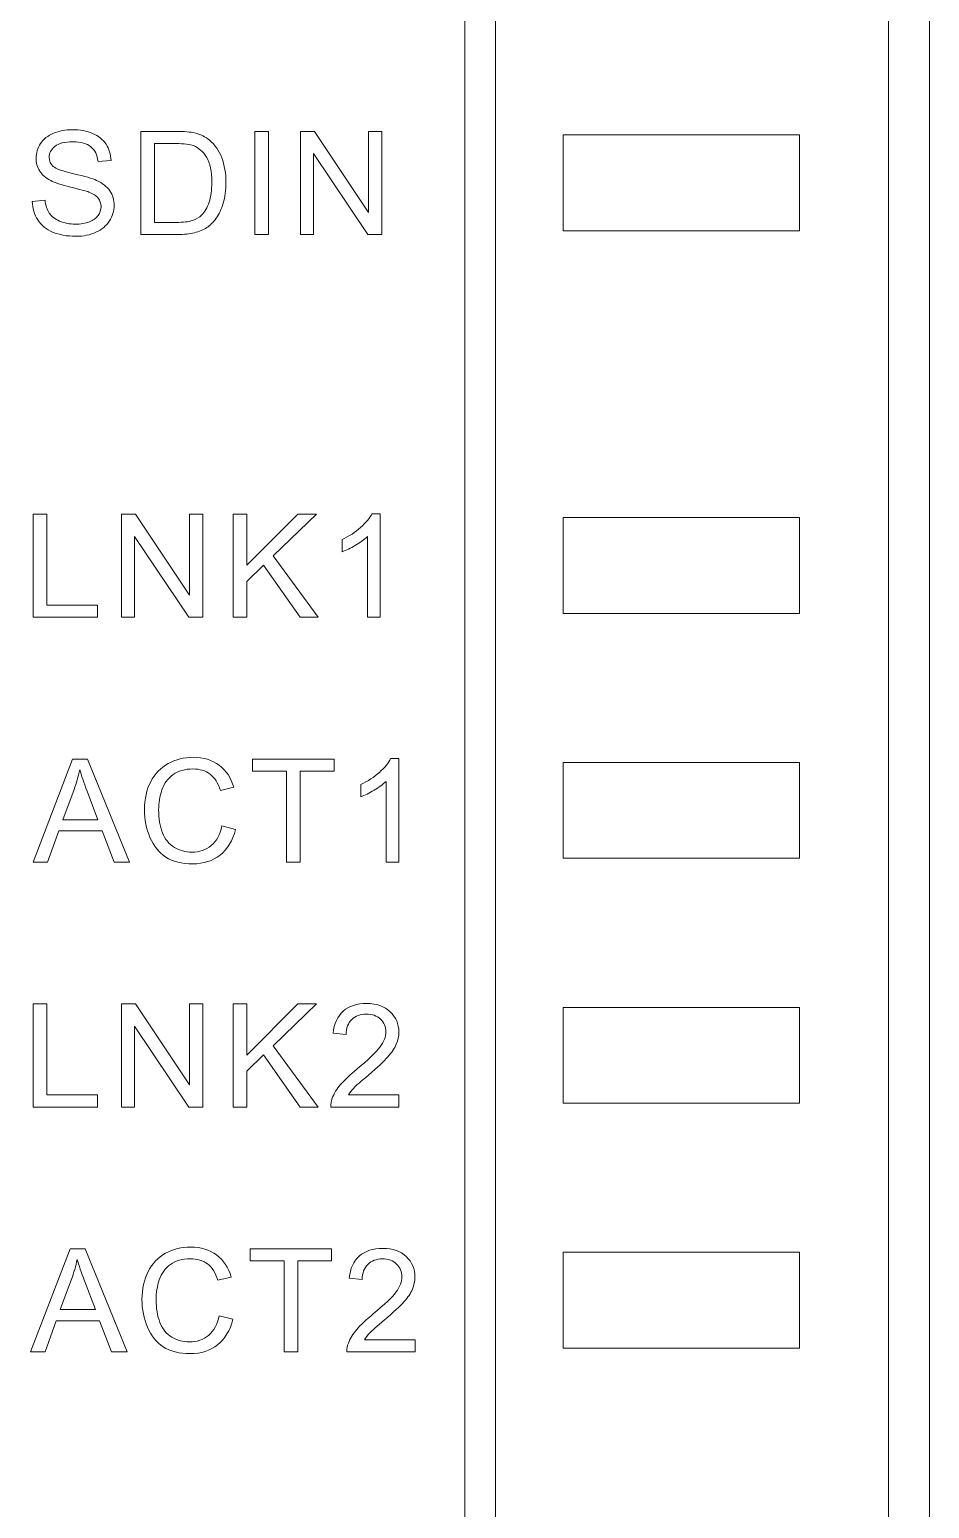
# Model space of a CAD drawing. Header units: millimetres. Extents: x 33157 to 59611, y -29750 to 1750.
# Drawn here: x 54138.01 to 54155.65, y 1601.92 to 1630.91 of the extents above; entities that cross this region are included whole.
import ezdxf

# ---------------------------------------------------------------- set-up
doc = ezdxf.new("R2010")
doc.units = ezdxf.units.MM
doc.layers.get('0').update_dxf_attribs({"lineweight": 18})

msp = doc.modelspace()

# ---------------------------------------------------------------- linework, layer by layer
at = {"lineweight": 9}
for p, q in [((54146.547, 1664.612), (54146.547, 1600.248)), ((54147.146, 1664.612), (54147.146, 1537.449)), ((54154.855, 1660.401), (54154.855, 1539.196)), ((54155.654, 1659.602), (54155.654, 1539.679))]:
    msp.add_line(p, q, dxfattribs=at)
for points in [[(54148.474, 1626.962), (54153.107, 1626.962), (54153.107, 1628.84), (54148.474, 1628.84)], [(54148.474, 1619.462), (54153.107, 1619.462), (54153.107, 1621.34), (54148.474, 1621.34)], [(54148.474, 1614.662), (54153.107, 1614.662), (54153.107, 1616.54), (54148.474, 1616.54)], [(54148.474, 1609.862), (54153.107, 1609.862), (54153.107, 1611.74), (54148.474, 1611.74)], [(54148.474, 1605.062), (54153.107, 1605.062), (54153.107, 1606.94), (54148.474, 1606.94)]]:
    msp.add_lwpolyline(points, close=True, dxfattribs=at)
for points, knots in [([(54138.064, 1627.538), (54138.064, 1627.538), (54138.315, 1627.56), (54138.315, 1627.56), (54138.327, 1627.459), (54138.355, 1627.375), (54138.399, 1627.31), (54138.442, 1627.245), (54138.51, 1627.193), (54138.602, 1627.152), (54138.694, 1627.112), (54138.797, 1627.092), (54138.912, 1627.092), (54139.014, 1627.092), (54139.104, 1627.107), (54139.182, 1627.137), (54139.26, 1627.168), (54139.318, 1627.21), (54139.356, 1627.263), (54139.394, 1627.316), (54139.413, 1627.374), (54139.413, 1627.436), (54139.413, 1627.499), (54139.395, 1627.554), (54139.358, 1627.602), (54139.322, 1627.649), (54139.261, 1627.688), (54139.176, 1627.721), (54139.122, 1627.741), (54139.002, 1627.774), (54138.816, 1627.819), (54138.631, 1627.864), (54138.501, 1627.906), (54138.426, 1627.945), (54138.33, 1627.996), (54138.259, 1628.059), (54138.211, 1628.134), (54138.164, 1628.208), (54138.14, 1628.293), (54138.14, 1628.385), (54138.14, 1628.488), (54138.17, 1628.583), (54138.227, 1628.672), (54138.285, 1628.761), (54138.37, 1628.828), (54138.481, 1628.874), (54138.592, 1628.92), (54138.716, 1628.943), (54138.852, 1628.943), (54139.001, 1628.943), (54139.133, 1628.919), (54139.248, 1628.871), (54139.362, 1628.823), (54139.45, 1628.752), (54139.512, 1628.658), (54139.573, 1628.564), (54139.606, 1628.458), (54139.611, 1628.339), (54139.611, 1628.339), (54139.354, 1628.32), (54139.354, 1628.32), (54139.34, 1628.447), (54139.294, 1628.543), (54139.214, 1628.608), (54139.135, 1628.674), (54139.017, 1628.706), (54138.862, 1628.706), (54138.7, 1628.706), (54138.582, 1628.677), (54138.508, 1628.617), (54138.434, 1628.558), (54138.397, 1628.486), (54138.397, 1628.403), (54138.397, 1628.33), (54138.424, 1628.271), (54138.476, 1628.224), (54138.528, 1628.177), (54138.662, 1628.129), (54138.879, 1628.08), (54139.096, 1628.03), (54139.245, 1627.987), (54139.326, 1627.951), (54139.443, 1627.897), (54139.53, 1627.828), (54139.586, 1627.745), (54139.642, 1627.662), (54139.67, 1627.567), (54139.67, 1627.459), (54139.67, 1627.351), (54139.64, 1627.25), (54139.578, 1627.155), (54139.516, 1627.06), (54139.428, 1626.986), (54139.313, 1626.934), (54139.198, 1626.881), (54139.069, 1626.855), (54138.924, 1626.855), (54138.742, 1626.855), (54138.589, 1626.882), (54138.465, 1626.935), (54138.342, 1626.988), (54138.245, 1627.068), (54138.175, 1627.175), (54138.105, 1627.282), (54138.068, 1627.403), (54138.064, 1627.538)], [0, 0, 0, 0, 130953.539321, 130953.539321, 130953.539321, 261907.078642, 261907.078642, 261907.078642, 392860.617963, 392860.617963, 392860.617963, 523814.157284, 523814.157284, 523814.157284, 654767.696605, 654767.696605, 654767.696605, 785721.235926, 785721.235926, 785721.235926, 916674.775246, 916674.775246, 916674.775246, 1047628.314567, 1047628.314567, 1047628.314567, 1178581.853888, 1178581.853888, 1178581.853888, 1309535.393209, 1309535.393209, 1309535.393209, 1440488.93253, 1440488.93253, 1440488.93253, 1571442.471851, 1571442.471851, 1571442.471851, 1702396.011172, 1702396.011172, 1702396.011172, 1833349.550493, 1833349.550493, 1833349.550493, 1964303.089814, 1964303.089814, 1964303.089814, 2095256.629135, 2095256.629135, 2095256.629135, 2226210.168456, 2226210.168456, 2226210.168456, 2357163.707777, 2357163.707777, 2357163.707777, 2488117.247098, 2488117.247098, 2488117.247098, 2619070.786419, 2619070.786419, 2619070.786419, 2750024.325739, 2750024.325739, 2750024.325739, 2880977.86506, 2880977.86506, 2880977.86506, 3011931.404381, 3011931.404381, 3011931.404381, 3142884.943702, 3142884.943702, 3142884.943702, 3273838.483023, 3273838.483023, 3273838.483023, 3404792.022344, 3404792.022344, 3404792.022344, 3535745.561665, 3535745.561665, 3535745.561665, 3666699.100986, 3666699.100986, 3666699.100986, 3797652.640307, 3797652.640307, 3797652.640307, 3928606.179628, 3928606.179628, 3928606.179628, 4059559.718949, 4059559.718949, 4059559.718949, 4190513.25827, 4190513.25827, 4190513.25827, 4321466.797591, 4321466.797591, 4321466.797591, 4452420.336911, 4452420.336911, 4452420.336911, 4583373.876232, 4583373.876232, 4583373.876232, 4583373.876232]), ([(54140.191, 1626.889), (54140.191, 1626.889), (54140.191, 1628.909), (54140.191, 1628.909), (54140.191, 1628.909), (54140.887, 1628.909), (54140.887, 1628.909), (54141.044, 1628.909), (54141.164, 1628.9), (54141.247, 1628.881), (54141.363, 1628.854), (54141.461, 1628.805), (54141.543, 1628.736), (54141.65, 1628.645), (54141.73, 1628.531), (54141.782, 1628.391), (54141.835, 1628.25), (54141.862, 1628.09), (54141.862, 1627.91), (54141.862, 1627.756), (54141.844, 1627.621), (54141.808, 1627.502), (54141.772, 1627.383), (54141.726, 1627.285), (54141.67, 1627.208), (54141.614, 1627.13), (54141.553, 1627.069), (54141.486, 1627.025), (54141.42, 1626.98), (54141.339, 1626.946), (54141.245, 1626.923), (54141.151, 1626.9), (54141.042, 1626.889), (54140.92, 1626.889), (54140.92, 1626.889), (54140.191, 1626.889), (54140.191, 1626.889)], [0, 0, 0, 0, 135068.244117, 135068.244117, 135068.244117, 270136.488234, 270136.488234, 270136.488234, 405204.732351, 405204.732351, 405204.732351, 540272.976468, 540272.976468, 540272.976468, 675341.220586, 675341.220586, 675341.220586, 810409.464703, 810409.464703, 810409.464703, 945477.70882, 945477.70882, 945477.70882, 1080545.952937, 1080545.952937, 1080545.952937, 1215614.197054, 1215614.197054, 1215614.197054, 1350682.441171, 1350682.441171, 1350682.441171, 1485750.685288, 1485750.685288, 1485750.685288, 1620818.929405, 1620818.929405, 1620818.929405, 1620818.929405]), ([(54142.431, 1626.889), (54142.431, 1626.889), (54142.431, 1628.909), (54142.431, 1628.909), (54142.431, 1628.909), (54142.699, 1628.909), (54142.699, 1628.909), (54142.699, 1628.909), (54142.699, 1626.889), (54142.699, 1626.889), (54142.699, 1626.889), (54142.431, 1626.889), (54142.431, 1626.889)], [0, 0, 0, 0, 147646.887573, 147646.887573, 147646.887573, 295293.775146, 295293.775146, 295293.775146, 442940.662719, 442940.662719, 442940.662719, 590587.550293, 590587.550293, 590587.550293, 590587.550293]), ([(54143.324, 1626.889), (54143.324, 1626.889), (54143.324, 1628.909), (54143.324, 1628.909), (54143.324, 1628.909), (54143.599, 1628.909), (54143.599, 1628.909), (54143.599, 1628.909), (54144.659, 1627.323), (54144.659, 1627.323), (54144.659, 1627.323), (54144.659, 1628.909), (54144.659, 1628.909), (54144.659, 1628.909), (54144.916, 1628.909), (54144.916, 1628.909), (54144.916, 1628.909), (54144.916, 1626.889), (54144.916, 1626.889), (54144.916, 1626.889), (54144.641, 1626.889), (54144.641, 1626.889), (54144.641, 1626.889), (54143.581, 1628.475), (54143.581, 1628.475), (54143.581, 1628.475), (54143.581, 1626.889), (54143.581, 1626.889), (54143.581, 1626.889), (54143.324, 1626.889), (54143.324, 1626.889)], [0, 0, 0, 0, 136331.368662, 136331.368662, 136331.368662, 272662.737324, 272662.737324, 272662.737324, 408994.105986, 408994.105986, 408994.105986, 545325.474648, 545325.474648, 545325.474648, 681656.84331, 681656.84331, 681656.84331, 817988.211973, 817988.211973, 817988.211973, 954319.580635, 954319.580635, 954319.580635, 1090650.949297, 1090650.949297, 1090650.949297, 1226982.317959, 1226982.317959, 1226982.317959, 1363313.686621, 1363313.686621, 1363313.686621, 1363313.686621]), ([(54140.459, 1627.126), (54140.459, 1627.126), (54140.89, 1627.126), (54140.89, 1627.126), (54141.023, 1627.126), (54141.127, 1627.138), (54141.203, 1627.163), (54141.279, 1627.188), (54141.339, 1627.223), (54141.384, 1627.268), (54141.447, 1627.331), (54141.497, 1627.417), (54141.532, 1627.524), (54141.567, 1627.631), (54141.585, 1627.761), (54141.585, 1627.914), (54141.585, 1628.126), (54141.55, 1628.288), (54141.481, 1628.402), (54141.412, 1628.516), (54141.328, 1628.592), (54141.229, 1628.631), (54141.157, 1628.659), (54141.042, 1628.672), (54140.883, 1628.672), (54140.883, 1628.672), (54140.459, 1628.672), (54140.459, 1628.672), (54140.459, 1628.672), (54140.459, 1627.126), (54140.459, 1627.126)], [0, 0, 0, 0, 136328.745182, 136328.745182, 136328.745182, 272657.490364, 272657.490364, 272657.490364, 408986.235546, 408986.235546, 408986.235546, 545314.980728, 545314.980728, 545314.980728, 681643.725911, 681643.725911, 681643.725911, 817972.471093, 817972.471093, 817972.471093, 954301.216275, 954301.216275, 954301.216275, 1090629.961457, 1090629.961457, 1090629.961457, 1226958.706639, 1226958.706639, 1226958.706639, 1363287.451821, 1363287.451821, 1363287.451821, 1363287.451821]), ([(54138.08, 1619.387), (54138.08, 1619.387), (54138.08, 1621.408), (54138.08, 1621.408), (54138.08, 1621.408), (54138.348, 1621.408), (54138.348, 1621.408), (54138.348, 1621.408), (54138.348, 1619.624), (54138.348, 1619.624), (54138.348, 1619.624), (54139.342, 1619.624), (54139.342, 1619.624), (54139.342, 1619.624), (54139.342, 1619.387), (54139.342, 1619.387), (54139.342, 1619.387), (54138.08, 1619.387), (54138.08, 1619.387)], [0, 0, 0, 0, 141358.155256, 141358.155256, 141358.155256, 282716.310513, 282716.310513, 282716.310513, 424074.465769, 424074.465769, 424074.465769, 565432.621026, 565432.621026, 565432.621026, 706790.776282, 706790.776282, 706790.776282, 848148.931538, 848148.931538, 848148.931538, 848148.931538]), ([(54139.815, 1619.387), (54139.815, 1619.387), (54139.815, 1621.408), (54139.815, 1621.408), (54139.815, 1621.408), (54140.09, 1621.408), (54140.09, 1621.408), (54140.09, 1621.408), (54141.15, 1619.822), (54141.15, 1619.822), (54141.15, 1619.822), (54141.15, 1621.408), (54141.15, 1621.408), (54141.15, 1621.408), (54141.407, 1621.408), (54141.407, 1621.408), (54141.407, 1621.408), (54141.407, 1619.387), (54141.407, 1619.387), (54141.407, 1619.387), (54141.132, 1619.387), (54141.132, 1619.387), (54141.132, 1619.387), (54140.072, 1620.973), (54140.072, 1620.973), (54140.072, 1620.973), (54140.072, 1619.387), (54140.072, 1619.387), (54140.072, 1619.387), (54139.815, 1619.387), (54139.815, 1619.387)], [0, 0, 0, 0, 136331.572435, 136331.572435, 136331.572435, 272663.144869, 272663.144869, 272663.144869, 408994.717304, 408994.717304, 408994.717304, 545326.289739, 545326.289739, 545326.289739, 681657.862174, 681657.862174, 681657.862174, 817989.434608, 817989.434608, 817989.434608, 954321.007043, 954321.007043, 954321.007043, 1090652.579478, 1090652.579478, 1090652.579478, 1226984.151913, 1226984.151913, 1226984.151913, 1363315.724347, 1363315.724347, 1363315.724347, 1363315.724347]), ([(54142.001, 1619.387), (54142.001, 1619.387), (54142.001, 1621.408), (54142.001, 1621.408), (54142.001, 1621.408), (54142.269, 1621.408), (54142.269, 1621.408), (54142.269, 1621.408), (54142.269, 1620.406), (54142.269, 1620.406), (54142.269, 1620.406), (54143.273, 1621.408), (54143.273, 1621.408), (54143.273, 1621.408), (54143.635, 1621.408), (54143.635, 1621.408), (54143.635, 1621.408), (54142.788, 1620.588), (54142.788, 1620.588), (54142.788, 1620.588), (54143.672, 1619.387), (54143.672, 1619.387), (54143.672, 1619.387), (54143.319, 1619.387), (54143.319, 1619.387), (54143.319, 1619.387), (54142.6, 1620.407), (54142.6, 1620.407), (54142.6, 1620.407), (54142.269, 1620.087), (54142.269, 1620.087), (54142.269, 1620.087), (54142.269, 1619.387), (54142.269, 1619.387), (54142.269, 1619.387), (54142.001, 1619.387), (54142.001, 1619.387)], [0, 0, 0, 0, 135079.344047, 135079.344047, 135079.344047, 270158.688093, 270158.688093, 270158.688093, 405238.03214, 405238.03214, 405238.03214, 540317.376186, 540317.376186, 540317.376186, 675396.720233, 675396.720233, 675396.720233, 810476.064279, 810476.064279, 810476.064279, 945555.408326, 945555.408326, 945555.408326, 1080634.752372, 1080634.752372, 1080634.752372, 1215714.096419, 1215714.096419, 1215714.096419, 1350793.440465, 1350793.440465, 1350793.440465, 1485872.784512, 1485872.784512, 1485872.784512, 1620952.128559, 1620952.128559, 1620952.128559, 1620952.128559]), ([(54144.884, 1619.387), (54144.884, 1619.387), (54144.636, 1619.387), (54144.636, 1619.387), (54144.636, 1619.387), (54144.636, 1620.968), (54144.636, 1620.968), (54144.576, 1620.911), (54144.498, 1620.854), (54144.401, 1620.797), (54144.304, 1620.74), (54144.216, 1620.697), (54144.139, 1620.669), (54144.139, 1620.669), (54144.139, 1620.909), (54144.139, 1620.909), (54144.278, 1620.974), (54144.399, 1621.053), (54144.503, 1621.146), (54144.607, 1621.239), (54144.681, 1621.329), (54144.724, 1621.416), (54144.724, 1621.416), (54144.884, 1621.416), (54144.884, 1621.416), (54144.884, 1621.416), (54144.884, 1619.387), (54144.884, 1619.387)], [0, 0, 0, 0, 137272.059945, 137272.059945, 137272.059945, 274544.119891, 274544.119891, 274544.119891, 411816.179836, 411816.179836, 411816.179836, 549088.239781, 549088.239781, 549088.239781, 686360.299727, 686360.299727, 686360.299727, 823632.359672, 823632.359672, 823632.359672, 960904.419617, 960904.419617, 960904.419617, 1098176.479562, 1098176.479562, 1098176.479562, 1235448.539508, 1235448.539508, 1235448.539508, 1235448.539508]), ([(54138.082, 1614.587), (54138.082, 1614.587), (54138.857, 1616.608), (54138.857, 1616.608), (54138.857, 1616.608), (54139.151, 1616.608), (54139.151, 1616.608), (54139.151, 1616.608), (54139.974, 1614.587), (54139.974, 1614.587), (54139.974, 1614.587), (54139.669, 1614.587), (54139.669, 1614.587), (54139.669, 1614.587), (54139.436, 1615.199), (54139.436, 1615.199), (54139.436, 1615.199), (54138.585, 1615.199), (54138.585, 1615.199), (54138.585, 1615.199), (54138.365, 1614.587), (54138.365, 1614.587), (54138.365, 1614.587), (54138.082, 1614.587), (54138.082, 1614.587)], [0, 0, 0, 0, 138221.388818, 138221.388818, 138221.388818, 276442.777635, 276442.777635, 276442.777635, 414664.166453, 414664.166453, 414664.166453, 552885.555271, 552885.555271, 552885.555271, 691106.944089, 691106.944089, 691106.944089, 829328.332906, 829328.332906, 829328.332906, 967549.721724, 967549.721724, 967549.721724, 1105771.110542, 1105771.110542, 1105771.110542, 1105771.110542]), ([(54141.782, 1615.296), (54141.782, 1615.296), (54142.05, 1615.228), (54142.05, 1615.228), (54141.994, 1615.008), (54141.893, 1614.842), (54141.748, 1614.726), (54141.603, 1614.611), (54141.425, 1614.553), (54141.215, 1614.553), (54140.997, 1614.553), (54140.82, 1614.597), (54140.684, 1614.686), (54140.548, 1614.775), (54140.444, 1614.903), (54140.373, 1615.071), (54140.302, 1615.239), (54140.266, 1615.42), (54140.266, 1615.612), (54140.266, 1615.823), (54140.306, 1616.006), (54140.387, 1616.163), (54140.467, 1616.319), (54140.582, 1616.438), (54140.73, 1616.52), (54140.878, 1616.601), (54141.041, 1616.642), (54141.219, 1616.642), (54141.421, 1616.642), (54141.591, 1616.59), (54141.728, 1616.487), (54141.866, 1616.384), (54141.962, 1616.24), (54142.016, 1616.054), (54142.016, 1616.054), (54141.754, 1615.992), (54141.754, 1615.992), (54141.707, 1616.138), (54141.639, 1616.246), (54141.55, 1616.312), (54141.461, 1616.38), (54141.349, 1616.413), (54141.214, 1616.413), (54141.059, 1616.413), (54140.93, 1616.376), (54140.826, 1616.302), (54140.722, 1616.227), (54140.648, 1616.127), (54140.606, 1616.002), (54140.564, 1615.876), (54140.543, 1615.747), (54140.543, 1615.614), (54140.543, 1615.442), (54140.568, 1615.292), (54140.618, 1615.164), (54140.668, 1615.036), (54140.745, 1614.94), (54140.851, 1614.877), (54140.956, 1614.813), (54141.07, 1614.782), (54141.193, 1614.782), (54141.342, 1614.782), (54141.468, 1614.825), (54141.572, 1614.911), (54141.675, 1614.998), (54141.745, 1615.126), (54141.782, 1615.296)], [0, 0, 0, 0, 132224.134954, 132224.134954, 132224.134954, 264448.269907, 264448.269907, 264448.269907, 396672.404861, 396672.404861, 396672.404861, 528896.539814, 528896.539814, 528896.539814, 661120.674768, 661120.674768, 661120.674768, 793344.809721, 793344.809721, 793344.809721, 925568.944675, 925568.944675, 925568.944675, 1057793.079628, 1057793.079628, 1057793.079628, 1190017.214582, 1190017.214582, 1190017.214582, 1322241.349535, 1322241.349535, 1322241.349535, 1454465.484489, 1454465.484489, 1454465.484489, 1586689.619442, 1586689.619442, 1586689.619442, 1718913.754396, 1718913.754396, 1718913.754396, 1851137.889349, 1851137.889349, 1851137.889349, 1983362.024303, 1983362.024303, 1983362.024303, 2115586.159256, 2115586.159256, 2115586.159256, 2247810.29421, 2247810.29421, 2247810.29421, 2380034.429163, 2380034.429163, 2380034.429163, 2512258.564117, 2512258.564117, 2512258.564117, 2644482.699071, 2644482.699071, 2644482.699071, 2776706.834024, 2776706.834024, 2776706.834024, 2908930.968978, 2908930.968978, 2908930.968978, 2908930.968978]), ([(54145.251, 1614.587), (54145.251, 1614.587), (54145.002, 1614.587), (54145.002, 1614.587), (54145.002, 1614.587), (54145.002, 1616.168), (54145.002, 1616.168), (54144.943, 1616.111), (54144.864, 1616.054), (54144.767, 1615.997), (54144.67, 1615.94), (54144.583, 1615.897), (54144.506, 1615.869), (54144.506, 1615.869), (54144.506, 1616.109), (54144.506, 1616.109), (54144.644, 1616.174), (54144.766, 1616.253), (54144.87, 1616.346), (54144.974, 1616.439), (54145.048, 1616.529), (54145.091, 1616.616), (54145.091, 1616.616), (54145.251, 1616.616), (54145.251, 1616.616), (54145.251, 1616.616), (54145.251, 1614.587), (54145.251, 1614.587)], [0, 0, 0, 0, 137278.644534, 137278.644534, 137278.644534, 274557.289067, 274557.289067, 274557.289067, 411835.933601, 411835.933601, 411835.933601, 549114.578134, 549114.578134, 549114.578134, 686393.222668, 686393.222668, 686393.222668, 823671.867202, 823671.867202, 823671.867202, 960950.511735, 960950.511735, 960950.511735, 1098229.156269, 1098229.156269, 1098229.156269, 1235507.800802, 1235507.800802, 1235507.800802, 1235507.800802]), ([(54138.663, 1615.417), (54138.663, 1615.417), (54139.352, 1615.417), (54139.352, 1615.417), (54139.352, 1615.417), (54139.141, 1615.977), (54139.141, 1615.977), (54139.078, 1616.147), (54139.03, 1616.288), (54138.996, 1616.399), (54138.968, 1616.267), (54138.931, 1616.138), (54138.885, 1616.01), (54138.885, 1616.01), (54138.663, 1615.417), (54138.663, 1615.417)], [0, 0, 0, 0, 144042.071932, 144042.071932, 144042.071932, 288084.143864, 288084.143864, 288084.143864, 432126.215796, 432126.215796, 432126.215796, 576168.287728, 576168.287728, 576168.287728, 720210.35966, 720210.35966, 720210.35966, 720210.35966]), ([(54143.051, 1614.587), (54143.051, 1614.587), (54143.051, 1616.371), (54143.051, 1616.371), (54143.051, 1616.371), (54142.385, 1616.371), (54142.385, 1616.371), (54142.385, 1616.371), (54142.385, 1616.608), (54142.385, 1616.608), (54142.385, 1616.608), (54143.985, 1616.608), (54143.985, 1616.608), (54143.985, 1616.608), (54143.985, 1616.371), (54143.985, 1616.371), (54143.985, 1616.371), (54143.319, 1616.371), (54143.319, 1616.371), (54143.319, 1616.371), (54143.319, 1614.587), (54143.319, 1614.587), (54143.319, 1614.587), (54143.051, 1614.587), (54143.051, 1614.587)], [0, 0, 0, 0, 138231.635435, 138231.635435, 138231.635435, 276463.27087, 276463.27087, 276463.27087, 414694.906306, 414694.906306, 414694.906306, 552926.541741, 552926.541741, 552926.541741, 691158.177176, 691158.177176, 691158.177176, 829389.812611, 829389.812611, 829389.812611, 967621.448046, 967621.448046, 967621.448046, 1105853.083482, 1105853.083482, 1105853.083482, 1105853.083482]), ([(54138.08, 1609.787), (54138.08, 1609.787), (54138.08, 1611.808), (54138.08, 1611.808), (54138.08, 1611.808), (54138.349, 1611.808), (54138.349, 1611.808), (54138.349, 1611.808), (54138.349, 1610.024), (54138.349, 1610.024), (54138.349, 1610.024), (54139.342, 1610.024), (54139.342, 1610.024), (54139.342, 1610.024), (54139.342, 1609.787), (54139.342, 1609.787), (54139.342, 1609.787), (54138.08, 1609.787), (54138.08, 1609.787)], [0, 0, 0, 0, 141370.324213, 141370.324213, 141370.324213, 282740.648426, 282740.648426, 282740.648426, 424110.972638, 424110.972638, 424110.972638, 565481.296851, 565481.296851, 565481.296851, 706851.621064, 706851.621064, 706851.621064, 848221.945277, 848221.945277, 848221.945277, 848221.945277]), ([(54139.815, 1609.787), (54139.815, 1609.787), (54139.815, 1611.808), (54139.815, 1611.808), (54139.815, 1611.808), (54140.09, 1611.808), (54140.09, 1611.808), (54140.09, 1611.808), (54141.15, 1610.222), (54141.15, 1610.222), (54141.15, 1610.222), (54141.15, 1611.808), (54141.15, 1611.808), (54141.15, 1611.808), (54141.407, 1611.808), (54141.407, 1611.808), (54141.407, 1611.808), (54141.407, 1609.787), (54141.407, 1609.787), (54141.407, 1609.787), (54141.132, 1609.787), (54141.132, 1609.787), (54141.132, 1609.787), (54140.072, 1611.373), (54140.072, 1611.373), (54140.072, 1611.373), (54140.072, 1609.787), (54140.072, 1609.787), (54140.072, 1609.787), (54139.815, 1609.787), (54139.815, 1609.787)], [0, 0, 0, 0, 136343.309553, 136343.309553, 136343.309553, 272686.619106, 272686.619106, 272686.619106, 409029.928659, 409029.928659, 409029.928659, 545373.238213, 545373.238213, 545373.238213, 681716.547766, 681716.547766, 681716.547766, 818059.857319, 818059.857319, 818059.857319, 954403.166872, 954403.166872, 954403.166872, 1090746.476425, 1090746.476425, 1090746.476425, 1227089.785978, 1227089.785978, 1227089.785978, 1363433.095532, 1363433.095532, 1363433.095532, 1363433.095532]), ([(54142.002, 1609.787), (54142.002, 1609.787), (54142.002, 1611.808), (54142.002, 1611.808), (54142.002, 1611.808), (54142.27, 1611.808), (54142.27, 1611.808), (54142.27, 1611.808), (54142.27, 1610.806), (54142.27, 1610.806), (54142.27, 1610.806), (54143.274, 1611.808), (54143.274, 1611.808), (54143.274, 1611.808), (54143.636, 1611.808), (54143.636, 1611.808), (54143.636, 1611.808), (54142.788, 1610.988), (54142.788, 1610.988), (54142.788, 1610.988), (54143.673, 1609.787), (54143.673, 1609.787), (54143.673, 1609.787), (54143.32, 1609.787), (54143.32, 1609.787), (54143.32, 1609.787), (54142.601, 1610.807), (54142.601, 1610.807), (54142.601, 1610.807), (54142.27, 1610.487), (54142.27, 1610.487), (54142.27, 1610.487), (54142.27, 1609.787), (54142.27, 1609.787), (54142.27, 1609.787), (54142.002, 1609.787), (54142.002, 1609.787)], [0, 0, 0, 0, 135090.973207, 135090.973207, 135090.973207, 270181.946414, 270181.946414, 270181.946414, 405272.919621, 405272.919621, 405272.919621, 540363.892828, 540363.892828, 540363.892828, 675454.866035, 675454.866035, 675454.866035, 810545.839242, 810545.839242, 810545.839242, 945636.812448, 945636.812448, 945636.812448, 1080727.785655, 1080727.785655, 1080727.785655, 1215818.758862, 1215818.758862, 1215818.758862, 1350909.732069, 1350909.732069, 1350909.732069, 1486000.705276, 1486000.705276, 1486000.705276, 1621091.678483, 1621091.678483, 1621091.678483, 1621091.678483]), ([(54145.255, 1610.024), (54145.255, 1610.024), (54145.255, 1609.787), (54145.255, 1609.787), (54145.255, 1609.787), (54143.917, 1609.787), (54143.917, 1609.787), (54143.915, 1609.847), (54143.925, 1609.904), (54143.946, 1609.96), (54143.98, 1610.05), (54144.035, 1610.14), (54144.111, 1610.228), (54144.187, 1610.316), (54144.295, 1610.418), (54144.436, 1610.533), (54144.654, 1610.713), (54144.803, 1610.856), (54144.881, 1610.961), (54144.959, 1611.066), (54144.998, 1611.166), (54144.998, 1611.26), (54144.998, 1611.359), (54144.962, 1611.441), (54144.892, 1611.509), (54144.821, 1611.576), (54144.729, 1611.61), (54144.616, 1611.61), (54144.496, 1611.61), (54144.4, 1611.574), (54144.328, 1611.503), (54144.256, 1611.432), (54144.22, 1611.333), (54144.219, 1611.207), (54144.219, 1611.207), (54143.965, 1611.232), (54143.965, 1611.232), (54143.982, 1611.422), (54144.048, 1611.567), (54144.162, 1611.667), (54144.276, 1611.766), (54144.429, 1611.816), (54144.621, 1611.816), (54144.815, 1611.816), (54144.969, 1611.763), (54145.082, 1611.655), (54145.195, 1611.547), (54145.252, 1611.414), (54145.252, 1611.255), (54145.252, 1611.174), (54145.235, 1611.094), (54145.202, 1611.016), (54145.169, 1610.938), (54145.114, 1610.855), (54145.037, 1610.769), (54144.96, 1610.683), (54144.833, 1610.564), (54144.655, 1610.413), (54144.506, 1610.288), (54144.41, 1610.203), (54144.367, 1610.159), (54144.325, 1610.114), (54144.29, 1610.069), (54144.263, 1610.024), (54144.263, 1610.024), (54145.255, 1610.024), (54145.255, 1610.024)], [0, 0, 0, 0, 132238.81564, 132238.81564, 132238.81564, 264477.631279, 264477.631279, 264477.631279, 396716.446919, 396716.446919, 396716.446919, 528955.262559, 528955.262559, 528955.262559, 661194.078198, 661194.078198, 661194.078198, 793432.893838, 793432.893838, 793432.893838, 925671.709478, 925671.709478, 925671.709478, 1057910.525118, 1057910.525118, 1057910.525118, 1190149.340757, 1190149.340757, 1190149.340757, 1322388.156397, 1322388.156397, 1322388.156397, 1454626.972037, 1454626.972037, 1454626.972037, 1586865.787676, 1586865.787676, 1586865.787676, 1719104.603316, 1719104.603316, 1719104.603316, 1851343.418956, 1851343.418956, 1851343.418956, 1983582.234595, 1983582.234595, 1983582.234595, 2115821.050235, 2115821.050235, 2115821.050235, 2248059.865875, 2248059.865875, 2248059.865875, 2380298.681515, 2380298.681515, 2380298.681515, 2512537.497154, 2512537.497154, 2512537.497154, 2644776.312794, 2644776.312794, 2644776.312794, 2777015.128434, 2777015.128434, 2777015.128434, 2909253.944073, 2909253.944073, 2909253.944073, 2909253.944073]), ([(54138.032, 1604.987), (54138.032, 1604.987), (54138.807, 1607.008), (54138.807, 1607.008), (54138.807, 1607.008), (54139.101, 1607.008), (54139.101, 1607.008), (54139.101, 1607.008), (54139.923, 1604.987), (54139.923, 1604.987), (54139.923, 1604.987), (54139.619, 1604.987), (54139.619, 1604.987), (54139.619, 1604.987), (54139.385, 1605.599), (54139.385, 1605.599), (54139.385, 1605.599), (54138.534, 1605.599), (54138.534, 1605.599), (54138.534, 1605.599), (54138.315, 1604.987), (54138.315, 1604.987), (54138.315, 1604.987), (54138.032, 1604.987), (54138.032, 1604.987)], [0, 0, 0, 0, 138233.158509, 138233.158509, 138233.158509, 276466.317018, 276466.317018, 276466.317018, 414699.475527, 414699.475527, 414699.475527, 552932.634037, 552932.634037, 552932.634037, 691165.792546, 691165.792546, 691165.792546, 829398.951055, 829398.951055, 829398.951055, 967632.109564, 967632.109564, 967632.109564, 1105865.268073, 1105865.268073, 1105865.268073, 1105865.268073]), ([(54138.613, 1605.817), (54138.613, 1605.817), (54139.302, 1605.817), (54139.302, 1605.817), (54139.302, 1605.817), (54139.091, 1606.377), (54139.091, 1606.377), (54139.027, 1606.547), (54138.979, 1606.688), (54138.946, 1606.799), (54138.918, 1606.667), (54138.881, 1606.538), (54138.835, 1606.41), (54138.835, 1606.41), (54138.613, 1605.817), (54138.613, 1605.817)], [0, 0, 0, 0, 144053.38381, 144053.38381, 144053.38381, 288106.767621, 288106.767621, 288106.767621, 432160.151431, 432160.151431, 432160.151431, 576213.535241, 576213.535241, 576213.535241, 720266.919052, 720266.919052, 720266.919052, 720266.919052]), ([(54141.732, 1605.696), (54141.732, 1605.696), (54142, 1605.628), (54142, 1605.628), (54141.944, 1605.408), (54141.843, 1605.242), (54141.698, 1605.126), (54141.552, 1605.011), (54141.375, 1604.953), (54141.164, 1604.953), (54140.947, 1604.953), (54140.77, 1604.997), (54140.634, 1605.086), (54140.497, 1605.175), (54140.394, 1605.303), (54140.323, 1605.471), (54140.252, 1605.639), (54140.216, 1605.82), (54140.216, 1606.012), (54140.216, 1606.223), (54140.256, 1606.406), (54140.337, 1606.563), (54140.417, 1606.719), (54140.531, 1606.838), (54140.679, 1606.92), (54140.828, 1607.001), (54140.991, 1607.042), (54141.169, 1607.042), (54141.371, 1607.042), (54141.541, 1606.99), (54141.678, 1606.887), (54141.816, 1606.784), (54141.912, 1606.64), (54141.966, 1606.454), (54141.966, 1606.454), (54141.703, 1606.392), (54141.703, 1606.392), (54141.657, 1606.538), (54141.589, 1606.646), (54141.5, 1606.712), (54141.411, 1606.78), (54141.299, 1606.813), (54141.164, 1606.813), (54141.009, 1606.813), (54140.879, 1606.776), (54140.775, 1606.702), (54140.671, 1606.627), (54140.598, 1606.527), (54140.556, 1606.402), (54140.514, 1606.276), (54140.493, 1606.147), (54140.493, 1606.014), (54140.493, 1605.842), (54140.518, 1605.692), (54140.568, 1605.564), (54140.617, 1605.436), (54140.695, 1605.34), (54140.8, 1605.277), (54140.906, 1605.213), (54141.02, 1605.182), (54141.142, 1605.182), (54141.292, 1605.182), (54141.418, 1605.225), (54141.521, 1605.311), (54141.625, 1605.398), (54141.695, 1605.526), (54141.732, 1605.696)], [0, 0, 0, 0, 132235.394843, 132235.394843, 132235.394843, 264470.789686, 264470.789686, 264470.789686, 396706.184529, 396706.184529, 396706.184529, 528941.579372, 528941.579372, 528941.579372, 661176.974215, 661176.974215, 661176.974215, 793412.369058, 793412.369058, 793412.369058, 925647.763901, 925647.763901, 925647.763901, 1057883.158744, 1057883.158744, 1057883.158744, 1190118.553586, 1190118.553586, 1190118.553586, 1322353.948429, 1322353.948429, 1322353.948429, 1454589.343272, 1454589.343272, 1454589.343272, 1586824.738115, 1586824.738115, 1586824.738115, 1719060.132958, 1719060.132958, 1719060.132958, 1851295.527801, 1851295.527801, 1851295.527801, 1983530.922644, 1983530.922644, 1983530.922644, 2115766.317487, 2115766.317487, 2115766.317487, 2248001.71233, 2248001.71233, 2248001.71233, 2380237.107173, 2380237.107173, 2380237.107173, 2512472.502016, 2512472.502016, 2512472.502016, 2644707.896859, 2644707.896859, 2644707.896859, 2776943.291702, 2776943.291702, 2776943.291702, 2909178.686545, 2909178.686545, 2909178.686545, 2909178.686545]), ([(54143.001, 1604.987), (54143.001, 1604.987), (54143.001, 1606.771), (54143.001, 1606.771), (54143.001, 1606.771), (54142.335, 1606.771), (54142.335, 1606.771), (54142.335, 1606.771), (54142.335, 1607.008), (54142.335, 1607.008), (54142.335, 1607.008), (54143.935, 1607.008), (54143.935, 1607.008), (54143.935, 1607.008), (54143.935, 1606.771), (54143.935, 1606.771), (54143.935, 1606.771), (54143.269, 1606.771), (54143.269, 1606.771), (54143.269, 1606.771), (54143.269, 1604.987), (54143.269, 1604.987), (54143.269, 1604.987), (54143.001, 1604.987), (54143.001, 1604.987)], [0, 0, 0, 0, 138243.404808, 138243.404808, 138243.404808, 276486.809617, 276486.809617, 276486.809617, 414730.214425, 414730.214425, 414730.214425, 552973.619234, 552973.619234, 552973.619234, 691217.024042, 691217.024042, 691217.024042, 829460.42885, 829460.42885, 829460.42885, 967703.833659, 967703.833659, 967703.833659, 1105947.238467, 1105947.238467, 1105947.238467, 1105947.238467]), ([(54145.57, 1605.224), (54145.57, 1605.224), (54145.57, 1604.987), (54145.57, 1604.987), (54145.57, 1604.987), (54144.232, 1604.987), (54144.232, 1604.987), (54144.231, 1605.047), (54144.24, 1605.104), (54144.262, 1605.16), (54144.296, 1605.25), (54144.351, 1605.34), (54144.427, 1605.428), (54144.502, 1605.516), (54144.611, 1605.618), (54144.751, 1605.733), (54144.97, 1605.913), (54145.119, 1606.056), (54145.196, 1606.161), (54145.274, 1606.266), (54145.313, 1606.366), (54145.313, 1606.46), (54145.313, 1606.559), (54145.278, 1606.641), (54145.208, 1606.709), (54145.137, 1606.776), (54145.045, 1606.81), (54144.931, 1606.81), (54144.812, 1606.81), (54144.716, 1606.774), (54144.644, 1606.703), (54144.572, 1606.632), (54144.535, 1606.533), (54144.534, 1606.407), (54144.534, 1606.407), (54144.28, 1606.432), (54144.28, 1606.432), (54144.298, 1606.622), (54144.364, 1606.767), (54144.478, 1606.867), (54144.592, 1606.966), (54144.745, 1607.016), (54144.937, 1607.016), (54145.131, 1607.016), (54145.285, 1606.963), (54145.398, 1606.855), (54145.511, 1606.747), (54145.567, 1606.614), (54145.567, 1606.455), (54145.567, 1606.374), (54145.551, 1606.294), (54145.518, 1606.216), (54145.485, 1606.138), (54145.43, 1606.055), (54145.353, 1605.969), (54145.276, 1605.883), (54145.148, 1605.764), (54144.97, 1605.613), (54144.821, 1605.488), (54144.725, 1605.403), (54144.683, 1605.359), (54144.641, 1605.314), (54144.606, 1605.269), (54144.578, 1605.224), (54144.578, 1605.224), (54145.57, 1605.224), (54145.57, 1605.224)], [0, 0, 0, 0, 132245.290382, 132245.290382, 132245.290382, 264490.580764, 264490.580764, 264490.580764, 396735.871146, 396735.871146, 396735.871146, 528981.161529, 528981.161529, 528981.161529, 661226.451911, 661226.451911, 661226.451911, 793471.742293, 793471.742293, 793471.742293, 925717.032675, 925717.032675, 925717.032675, 1057962.323057, 1057962.323057, 1057962.323057, 1190207.613439, 1190207.613439, 1190207.613439, 1322452.903821, 1322452.903821, 1322452.903821, 1454698.194203, 1454698.194203, 1454698.194203, 1586943.484586, 1586943.484586, 1586943.484586, 1719188.774968, 1719188.774968, 1719188.774968, 1851434.06535, 1851434.06535, 1851434.06535, 1983679.355732, 1983679.355732, 1983679.355732, 2115924.646114, 2115924.646114, 2115924.646114, 2248169.936496, 2248169.936496, 2248169.936496, 2380415.226878, 2380415.226878, 2380415.226878, 2512660.51726, 2512660.51726, 2512660.51726, 2644905.807643, 2644905.807643, 2644905.807643, 2777151.098025, 2777151.098025, 2777151.098025, 2909396.388407, 2909396.388407, 2909396.388407, 2909396.388407])]:
    msp.add_open_spline(points, degree=3, knots=knots)

doc.saveas('drawing.dxf')
